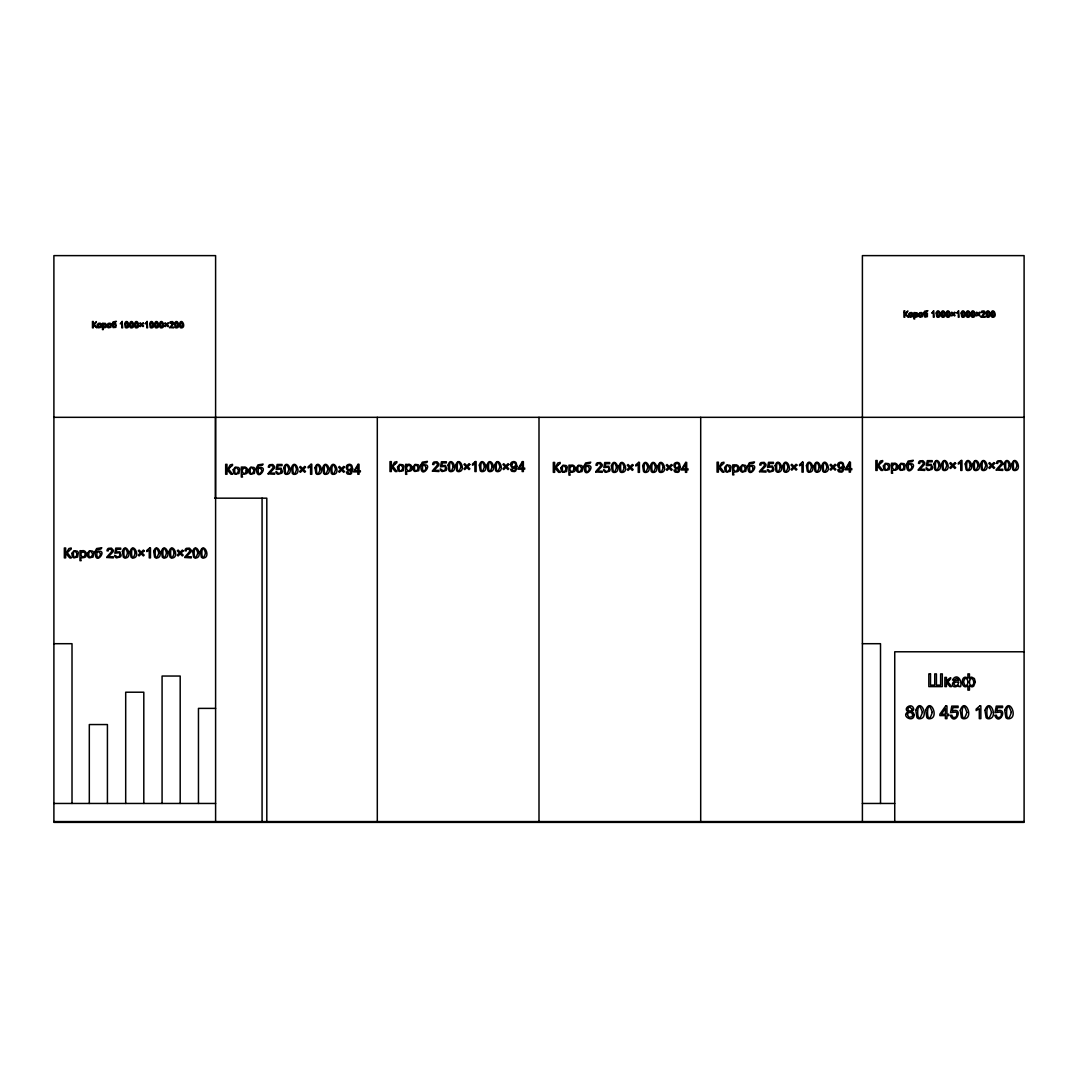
<?xml version="1.0" encoding="UTF-8"?>
<svg xmlns="http://www.w3.org/2000/svg" width="1078" height="1078" viewBox="0 0 1078 1078"><rect width="100%" height="100%" fill="white"/><g stroke="black" fill="none" stroke-linecap="round" stroke-linejoin="round"><path stroke-width="1.5" d="M53.9 417.321L1024.1 417.321M214.63 498.171L266.805 498.171L266.805 821.571M53.9 643.701L72.01 643.701L72.01 803.46M862.4 643.701L880.51 643.701L880.51 803.46M1024.1 651.786L894.74 651.786L894.74 821.571M215.6 708.381L198.46 708.381L198.46 803.46M53.9 803.46L215.6 803.46M862.4 803.46L894.673 803.46M53.9 821.571L1024.1 821.571M81.941 556.693C77.737 550.588 88.409 550.521 84.097 556.679A1.684 1.684 0 0 1 81.955 556.693M862.4 821.571L862.4 255.621L1024.1 255.621L1024.1 822.379L53.9 822.379L53.9 255.621L215.6 255.621L215.6 821.571M700.7 417.321L700.7 821.571M539 417.321L539 821.571M377.3 417.321L377.3 821.571M262.075 498.171L262.075 821.571M215.438 417.563L215.438 498.413M180.188 803.46L180.188 676.041L162.077 676.041L162.077 803.46M143.805 803.46L143.805 692.211L125.695 692.211L125.695 803.46M107.423 803.46L107.423 724.551L89.312 724.551L89.312 803.46M958.544 680.353C950.459 679.234 950.378 690.634 958.665 685.473L958.975 686.605L960.606 686.605C962.465 680.568 957.021 672.362 952.4 680.029L953.922 680.231L956.321 678.48L958.099 679.005L958.544 680.353M127.972 324.721C125.291 333.183 125.304 316.245 127.972 324.721M132.917 324.721C130.236 333.183 130.236 316.245 132.917 324.721M127.554 553.001C122.649 568.605 122.69 537.41 127.554 553.001M137.849 324.721C135.168 333.183 135.181 316.245 137.849 324.721M135.276 553.001C130.371 568.605 130.411 537.41 135.276 553.001M152.928 324.721C150.246 333.183 150.246 316.245 152.928 324.721M157.86 324.721C155.178 333.183 155.192 316.245 157.86 324.721M162.805 324.721C160.123 333.183 160.137 316.245 162.805 324.721M158.816 553.001C153.925 568.605 153.952 537.41 158.816 553.001M166.538 553.001C161.646 568.605 161.673 537.41 166.538 553.001M177.87 324.721C175.188 333.183 175.202 316.245 177.87 324.721M174.259 553.001C169.354 568.605 169.394 537.41 174.259 553.001M182.815 324.721C180.134 333.183 180.147 316.245 182.815 324.721M197.813 553.001C192.908 568.605 192.935 537.41 197.813 553.001M205.534 553.001C200.629 568.605 200.656 537.41 205.534 553.001M288.877 469.375C283.972 484.965 284.013 453.771 288.877 469.375M296.598 469.375C291.693 484.965 291.734 453.771 296.598 469.375M320.139 469.375C315.248 484.965 315.275 453.771 320.139 469.375M327.86 469.375C322.969 484.965 322.996 453.771 327.86 469.375M335.581 469.375C330.69 484.965 330.717 453.771 335.581 469.375M453.205 466.653C448.3 482.243 448.34 451.049 453.205 466.653M460.926 466.653C456.021 482.243 456.061 451.049 460.926 466.653M484.467 466.653C479.575 482.243 479.602 451.049 484.467 466.653M492.188 466.653C487.296 482.243 487.323 451.049 492.188 466.653M499.909 466.653C495.004 482.243 495.045 451.049 499.909 466.653M616.522 467.434C611.617 483.038 611.657 451.83 616.522 467.434M624.243 467.434C619.338 483.038 619.365 451.83 624.243 467.434M647.784 467.434C642.879 483.038 642.919 451.83 647.784 467.434M655.505 467.434C650.6 483.038 650.64 451.83 655.505 467.434M663.226 467.434C658.321 483.038 658.362 451.83 663.226 467.434M780.283 467.219C775.378 482.809 775.405 451.615 780.283 467.219M788.005 467.219C783.1 482.809 783.127 451.615 788.005 467.219M811.545 467.219C806.64 482.809 806.681 451.615 811.545 467.219M819.267 467.219C814.362 482.809 814.402 451.615 819.267 467.219M826.988 467.219C822.083 482.809 822.123 451.615 826.988 467.219M922.377 712.383C916.111 732.339 916.152 692.413 922.377 712.383M939.464 314.062C936.782 322.524 936.795 305.586 939.464 314.062M939.059 465.548C934.154 481.138 934.181 449.944 939.059 465.548M944.409 314.062C941.727 322.524 941.741 305.586 944.409 314.062M932.268 712.383C925.989 732.339 926.029 692.413 932.268 712.383M949.354 314.062C946.673 322.524 946.673 305.586 949.354 314.062M946.767 465.548C941.876 481.138 941.902 449.944 946.767 465.548M964.419 314.062C961.738 322.524 961.751 305.586 964.419 314.062M969.365 314.062C966.683 322.524 966.683 305.586 969.365 314.062M974.31 314.062C971.615 322.524 971.628 305.586 974.31 314.062M970.321 465.548C965.416 481.138 965.457 449.944 970.321 465.548M966.845 712.383C960.565 732.339 960.619 692.413 966.845 712.383M978.042 465.548C973.138 481.138 973.164 449.944 978.042 465.548M989.375 314.062C986.693 322.524 986.707 305.586 989.375 314.062M985.764 465.548C980.859 481.138 980.886 449.944 985.764 465.548M994.32 314.062C991.639 322.524 991.639 305.586 994.32 314.062M991.544 712.383C985.279 732.339 985.319 692.413 991.544 712.383M1009.304 465.548C1004.4 481.138 1004.44 449.944 1009.304 465.548M1017.026 465.548C1012.121 481.138 1012.161 449.944 1017.026 465.548M1011.312 712.383C1005.033 732.339 1005.073 692.413 1011.312 712.383M95.187 551.491C94.527 568.753 110.118 546.923 96.171 552.084C95.349 547.718 101.319 550.791 101.777 547.745L96.629 548.527L95.187 551.491M112.193 323.737L113.096 327.577L115.872 327.335L115.898 323.872L112.88 323.535L116.411 321.352L113.123 321.85L112.193 323.737M256.51 467.852C255.85 485.113 271.44 463.284 257.494 468.445C256.672 464.079 262.641 467.151 263.099 464.106L257.952 464.887L256.51 467.852M420.838 465.13C420.177 482.392 435.768 460.562 421.808 465.723C420.999 461.357 426.969 464.429 427.414 461.384L422.28 462.166L420.838 465.13M584.141 465.925C583.494 483.187 599.085 461.357 585.125 466.518C584.316 462.152 590.286 465.224 590.731 462.179L585.597 462.947L584.141 465.925M747.903 465.696C747.256 482.971 762.847 461.141 748.887 466.289C748.078 461.936 754.048 464.995 754.492 461.963L749.358 462.731L747.903 465.696M906.679 464.025C906.032 481.3 921.609 459.471 907.663 464.618C906.841 460.252 912.81 463.324 913.268 460.279L908.134 461.061L906.679 464.025M923.698 313.092L924.601 316.932L927.363 316.676L927.403 313.213L924.372 312.876L927.915 310.693L924.628 311.192L923.698 313.092M105.671 325.516C103.016 331.445 102.989 319.708 105.671 325.516M246.31 470.614L245.42 473.04A1.684 1.684 0 0 1 244.329 473.431A1.657 1.657 0 0 1 243.264 473.053C239.693 470.008 246.242 464.941 246.31 470.614M410.637 467.892L409.748 470.318A1.684 1.684 0 0 1 407.605 470.331C404.007 467.313 410.57 462.206 410.637 467.892M573.941 468.674L573.065 471.113A1.684 1.684 0 0 1 570.922 471.126C567.324 468.095 573.887 463.001 573.941 468.674M737.702 468.458L736.826 470.897A1.684 1.684 0 0 1 735.735 471.275A1.657 1.657 0 0 1 734.67 470.911C731.1 467.865 737.635 462.785 737.702 468.458M896.478 466.787L895.589 469.213A1.684 1.684 0 0 1 893.446 469.226C889.862 466.208 896.411 461.101 896.478 466.787M917.162 314.857C914.508 320.799 914.481 309.049 917.162 314.857M77.293 554.267C72.186 565.02 71.943 543.73 77.293 554.267M100.753 325.529C97.896 331.472 97.761 319.694 100.753 325.529M92.735 554.267C87.628 565.02 87.385 543.73 92.735 554.267M110.63 325.529C107.787 331.472 107.638 319.694 110.63 325.529M124.684 323.696L125.25 327.294A1.684 1.684 0 0 0 126.261 327.914C131.988 328.103 126.773 316.851 124.684 323.696M129.63 323.696L130.195 327.294A1.684 1.684 0 0 0 131.206 327.914C136.933 328.103 131.718 316.851 129.63 323.696M134.561 323.696L135.141 327.294A1.684 1.684 0 0 0 136.151 327.914C141.878 328.103 136.65 316.851 134.561 323.696M122.42 551.41L123.31 557.043A2.628 2.628 0 0 0 124.886 558.013C133.834 558.296 125.681 540.711 122.42 551.41M130.142 551.41L131.031 557.043A2.628 2.628 0 0 0 132.607 558.013C141.555 558.296 133.403 540.711 130.142 551.41M149.64 323.696L150.206 327.294A1.684 1.684 0 0 0 151.216 327.914C156.943 328.103 151.728 316.851 149.64 323.696M154.585 323.696L155.151 327.294A1.684 1.684 0 0 0 156.162 327.914C161.889 328.103 156.66 316.851 154.585 323.696M159.517 323.696L160.096 327.294A1.684 1.684 0 0 0 161.094 327.914C166.82 328.103 161.606 316.851 159.517 323.696M153.682 551.41L154.585 557.043A2.628 2.628 0 0 0 156.162 558.013C165.109 558.296 156.943 540.711 153.682 551.41M161.404 551.41L162.293 557.043A2.628 2.628 0 0 0 163.883 558.013C172.83 558.296 164.665 540.711 161.404 551.41M174.596 323.696L175.162 327.294A1.684 1.684 0 0 0 176.172 327.914C181.899 328.103 176.684 316.851 174.596 323.696M179.527 323.696L180.107 327.294A1.684 1.684 0 0 0 181.117 327.914C186.831 328.103 181.616 316.851 179.527 323.696M169.125 551.41L170.014 557.043A2.628 2.628 0 0 0 171.591 558.013C180.538 558.296 172.386 540.711 169.125 551.41M192.679 551.41L193.568 557.043A2.628 2.628 0 0 0 195.145 558.013C204.092 558.296 195.94 540.711 192.679 551.41M200.4 551.41L201.29 557.043A2.628 2.628 0 0 0 202.866 558.013C211.814 558.296 203.661 540.711 200.4 551.41M238.615 470.628C233.508 481.381 233.266 460.09 238.615 470.628M254.058 470.628C248.951 481.381 248.708 460.09 254.058 470.628M283.743 467.785L284.632 473.404A2.628 2.628 0 0 0 286.209 474.374C295.156 474.657 287.004 457.072 283.743 467.785M291.464 467.785L292.354 473.404A2.628 2.628 0 0 0 293.93 474.374C302.878 474.657 294.725 457.072 291.464 467.785M315.005 467.785L315.908 473.404A2.628 2.628 0 0 0 317.484 474.374C326.432 474.657 318.279 457.072 315.005 467.785M322.726 467.785L323.629 473.404A2.628 2.628 0 0 0 325.206 474.374C334.153 474.657 325.987 457.072 322.726 467.785M330.447 467.785L331.337 473.404A2.628 2.628 0 0 0 332.927 474.374C341.861 474.657 333.708 457.072 330.447 467.785M402.943 467.906C397.836 478.659 397.593 457.368 402.943 467.906M418.385 467.906C413.278 478.659 413.036 457.368 418.385 467.906M448.071 465.063L448.96 470.682A2.628 2.628 0 0 0 450.537 471.652C459.484 471.935 451.332 454.35 448.071 465.063M455.792 465.063L456.681 470.682A2.628 2.628 0 0 0 458.258 471.652C467.205 471.935 459.053 454.35 455.792 465.063M479.333 465.063L480.222 470.682A2.628 2.628 0 0 0 481.812 471.652C490.759 471.935 482.594 454.35 479.333 465.063M487.054 465.063L487.943 470.682A2.628 2.628 0 0 0 489.52 471.652C498.467 471.935 490.315 454.35 487.054 465.063M494.775 465.063L495.664 470.682A2.628 2.628 0 0 0 497.241 471.652C506.188 471.935 498.036 454.35 494.775 465.063M566.26 468.701C561.153 479.454 560.91 458.163 566.26 468.701M581.702 468.701C576.595 479.454 576.353 458.163 581.702 468.701M611.388 465.844L612.277 471.477A2.628 2.628 0 0 0 613.854 472.447C622.801 472.73 614.649 455.145 611.388 465.844M619.109 465.844L619.998 471.477A2.628 2.628 0 0 0 621.575 472.447C630.522 472.73 622.37 455.145 619.109 465.844M642.65 465.844L643.539 471.477A2.628 2.628 0 0 0 645.116 472.447C654.063 472.73 645.911 455.145 642.65 465.844M650.371 465.844L651.26 471.477A2.628 2.628 0 0 0 652.837 472.447C661.784 472.73 653.632 455.145 650.371 465.844M658.092 465.844L658.981 471.477A2.628 2.628 0 0 0 660.558 472.447C669.505 472.73 661.353 455.145 658.092 465.844M730.022 468.485C724.915 479.225 724.672 457.934 730.022 468.485M745.464 468.485C740.357 479.225 740.114 457.934 745.464 468.485M775.149 465.629L776.039 471.261A2.628 2.628 0 0 0 777.615 472.218C786.563 472.501 778.41 454.929 775.149 465.629M782.871 465.629L783.76 471.261A2.628 2.628 0 0 0 785.336 472.218C794.284 472.501 786.131 454.929 782.871 465.629M806.411 465.629L807.301 471.261A2.628 2.628 0 0 0 808.877 472.218C817.825 472.501 809.672 454.929 806.411 465.629M814.133 465.629L815.022 471.261A2.628 2.628 0 0 0 816.598 472.218C825.546 472.501 817.394 454.929 814.133 465.629M821.854 465.629L822.743 471.261A2.628 2.628 0 0 0 824.32 472.218C833.267 472.501 825.115 454.929 821.854 465.629M888.798 466.801C883.69 477.554 883.448 456.264 888.798 466.801M912.244 314.87C909.401 320.813 909.253 309.049 912.244 314.87M904.24 466.801C899.133 477.554 898.89 456.264 904.24 466.801M922.121 314.87C919.278 320.813 919.143 309.049 922.121 314.87M936.189 313.038L936.755 316.649A1.684 1.684 0 0 0 937.766 317.269C943.493 317.444 938.278 306.192 936.189 313.038M915.815 710.348L916.947 717.557A3.355 3.355 0 0 0 918.968 718.783C930.341 719.269 920.518 696.011 915.815 710.348M941.121 313.038L941.7 316.649A1.684 1.684 0 0 0 942.711 317.269C948.424 317.444 943.21 306.192 941.121 313.038M933.912 463.958L934.815 469.59A2.628 2.628 0 0 0 936.391 470.547C945.339 470.83 937.186 453.245 933.912 463.958M946.066 313.038L946.632 316.649A1.684 1.684 0 0 0 947.643 317.269C953.37 317.444 948.155 306.192 946.066 313.038M925.692 710.348L926.837 717.557A3.355 3.355 0 0 0 928.845 718.783C940.232 719.269 930.395 696.011 925.692 710.348M941.633 463.958L942.536 469.59A2.628 2.628 0 0 0 944.112 470.547C953.06 470.83 944.894 453.245 941.633 463.958M961.131 313.038L961.711 316.649A1.684 1.684 0 0 0 962.721 317.269C968.448 317.444 963.22 306.192 961.131 313.038M966.077 313.038L966.643 316.649A1.684 1.684 0 0 0 967.653 317.269C973.38 317.444 968.165 306.192 966.077 313.038M971.022 313.038L971.588 316.649A1.684 1.684 0 0 0 972.599 317.269C978.325 317.444 973.111 306.192 971.022 313.038M965.187 463.958L966.077 469.59A2.628 2.628 0 0 0 967.653 470.547C976.601 470.83 968.448 453.245 965.187 463.958M972.908 463.958L973.798 469.59A2.628 2.628 0 0 0 975.374 470.547C984.322 470.83 976.169 453.245 972.908 463.958M960.269 710.348L961.414 717.557A3.355 3.355 0 0 0 963.436 718.783C974.808 719.269 964.972 696.011 960.269 710.348M986.087 313.038L986.653 316.649A1.684 1.684 0 0 0 987.664 317.269C993.39 317.444 988.176 306.192 986.087 313.038M980.63 463.958L981.519 469.59A2.628 2.628 0 0 0 983.096 470.547C992.043 470.83 983.891 453.245 980.63 463.958M991.032 313.038L991.598 316.649A1.684 1.684 0 0 0 992.609 317.269C998.336 317.444 993.121 306.192 991.032 313.038M984.969 710.348L986.114 717.557A3.355 3.355 0 0 0 988.135 718.783C999.508 719.269 989.671 696.011 984.969 710.348M1004.17 463.958L1005.06 469.59A2.628 2.628 0 0 0 1006.636 470.547C1015.584 470.83 1007.431 453.245 1004.17 463.958M1011.892 463.958L1012.781 469.59A2.628 2.628 0 0 0 1014.358 470.547C1023.305 470.83 1015.153 453.245 1011.892 463.958M1004.736 710.348L1005.882 717.557A3.355 3.355 0 0 0 1007.903 718.783C1019.276 719.269 1009.439 696.011 1004.736 710.348M100.631 554.281C95.794 564.899 95.336 544.188 100.631 554.281M115.683 325.529C113.001 331.418 112.718 319.977 115.683 325.529M261.954 470.641C257.116 481.273 256.658 460.562 261.954 470.641M426.282 467.919C421.444 478.551 420.986 457.84 426.282 467.919M589.599 468.714C584.761 479.333 584.303 458.622 589.599 468.714M753.36 468.499C748.523 479.117 748.065 458.406 753.36 468.499M912.136 466.814C907.299 477.446 906.827 456.735 912.136 466.814M927.174 314.87C924.493 320.759 924.223 309.319 927.174 314.87M352.722 469.092L351.455 473.525A3.045 3.045 0 0 1 350.188 474.293L347.655 474.077A2.452 2.452 0 0 1 346.671 473.013L346.375 471.975L347.547 471.868L349.191 473.431A1.873 1.873 0 0 0 350.566 472.878L351.118 471.989A6.091 6.091 0 0 0 351.509 469.833C347.898 474.28 343.006 464.739 349.312 464.295A3.18 3.18 0 0 1 351.792 465.453L352.722 469.092M517.049 466.383L515.783 470.803A3.045 3.045 0 0 1 514.516 471.571L511.983 471.356A2.452 2.452 0 0 1 510.999 470.291L510.702 469.253L511.875 469.146L513.519 470.709A1.873 1.873 0 0 0 514.893 470.156L515.446 469.267A6.091 6.091 0 0 0 515.836 467.111C512.225 471.558 507.334 462.017 513.64 461.573A3.18 3.18 0 0 1 516.119 462.731L517.049 466.383M680.366 467.165L679.1 471.598A3.045 3.045 0 0 1 677.833 472.366L675.3 472.151A2.452 2.452 0 0 1 674.302 471.086L674.006 470.048L675.192 469.941L676.836 471.504A1.873 1.873 0 0 0 678.21 470.951L678.763 470.062A6.091 6.091 0 0 0 679.153 467.906C675.542 472.353 670.651 462.812 676.957 462.368A3.18 3.18 0 0 1 679.436 463.513L680.366 467.165M844.128 466.949L842.861 471.369A3.045 3.045 0 0 1 841.595 472.137L839.061 471.921A2.452 2.452 0 0 1 838.064 470.857L837.768 469.819L838.94 469.712L840.597 471.288A1.873 1.873 0 0 0 841.958 470.722L842.524 469.833A6.091 6.091 0 0 0 842.915 467.69C839.304 472.124 834.412 462.583 840.719 462.139A3.18 3.18 0 0 1 843.198 463.297L844.128 466.949M975.334 681.997L973.757 686.066A3.005 3.005 0 0 1 971.736 686.821L969.459 685.81L969.459 690.136L967.896 690.136L967.896 685.81C960.323 691.146 960.431 672.672 967.896 678.291L967.896 673.885L969.459 673.885L969.459 678.291L969.971 677.806A2.884 2.884 0 0 1 971.777 677.186L974.377 678.547L975.334 681.997M106.762 557.474L113.298 557.905L113.298 556.733L108.42 556.733L113.042 551.855A2.978 2.978 0 0 0 113.23 550.13L111.465 548.123L108.393 548.338A2.614 2.614 0 0 0 107.274 549.564L106.965 550.804L108.218 550.939L108.352 550.103A1.711 1.711 0 0 1 109.363 549.079C115.818 549.713 107.76 554.793 106.762 557.474M169.515 327.577L173.693 327.847L173.693 327.106L170.58 327.106L173.531 323.979A1.9 1.9 0 0 0 173.652 322.874L172.52 321.594L170.553 321.729A1.671 1.671 0 0 0 169.839 322.511L170.445 323.387C173.827 319.87 172.143 326.297 169.515 327.577M184.742 557.474L191.278 557.905L191.278 556.733L186.4 556.733L191.022 551.855A2.978 2.978 0 0 0 191.21 550.13L189.445 548.123L186.359 548.338A2.614 2.614 0 0 0 185.241 549.564L184.944 550.804L186.198 550.939L186.332 550.103A1.711 1.711 0 0 1 187.343 549.079C193.797 549.713 185.726 554.793 184.742 557.474M268.085 473.835L274.62 474.266L274.62 473.094L269.756 473.094L274.364 468.229A2.978 2.978 0 0 0 274.553 466.491L272.788 464.497L269.716 464.712A2.614 2.614 0 0 0 268.597 465.925L268.287 467.165L269.54 467.3L269.675 466.464A1.711 1.711 0 0 1 270.686 465.44C277.14 466.073 269.082 471.153 268.085 473.835M432.413 471.113L438.948 471.544L438.948 470.372L434.07 470.372L438.692 465.507A2.978 2.978 0 0 0 438.881 463.769L437.116 461.775L434.043 461.99A2.614 2.614 0 0 0 432.925 463.203L432.615 464.443L433.868 464.578L434.003 463.742A1.711 1.711 0 0 1 435.013 462.718C441.468 463.351 433.41 468.431 432.413 471.113M595.73 471.908L602.265 472.339L602.265 471.167L597.387 471.167L602.009 466.289A2.978 2.978 0 0 0 602.198 464.564L600.433 462.556L597.36 462.772A2.614 2.614 0 0 0 596.228 463.998L595.932 465.238L597.185 465.373L597.32 464.537A1.711 1.711 0 0 1 598.33 463.5C604.785 464.146 596.713 469.226 595.73 471.908M759.491 471.692L766.027 472.124L766.027 470.951L761.149 470.951L765.771 466.073A2.978 2.978 0 0 0 765.959 464.335L764.194 462.341L761.108 462.556A2.614 2.614 0 0 0 759.99 463.783L759.694 465.009L760.947 465.144L761.081 464.308A1.711 1.711 0 0 1 762.092 463.284C768.547 463.931 760.475 469.011 759.491 471.692M918.254 470.008L924.803 470.439L924.803 469.267L919.925 469.267L924.547 464.402A2.978 2.978 0 0 0 924.735 462.664L922.97 460.67L919.884 460.885A2.614 2.614 0 0 0 918.766 462.112L918.456 463.338L919.709 463.473L919.857 462.637A1.711 1.711 0 0 1 920.868 461.613C927.309 462.246 919.251 467.34 918.254 470.008M981.007 316.919L985.198 317.202L985.198 316.447L982.071 316.447L985.022 313.334A1.9 1.9 0 0 0 985.157 312.216L984.025 310.936L982.045 311.07A1.671 1.671 0 0 0 981.33 311.865L981.937 312.728C985.319 309.211 983.648 315.652 981.007 316.919M996.234 470.008L1002.769 470.439L1002.769 469.267L997.905 469.267L1002.513 464.402A2.978 2.978 0 0 0 1002.715 462.664L1000.95 460.67L997.864 460.885A2.614 2.614 0 0 0 996.746 462.112L996.436 463.338L997.689 463.473L997.824 462.637A1.711 1.711 0 0 1 998.848 461.613C1005.289 462.246 997.231 467.34 996.234 470.008M958.544 682.563C957.143 689.987 949.017 681.592 958.544 681.983L958.544 682.563M119.901 554.644L119.294 556.41L117.798 557.07A1.792 1.792 0 0 1 116.128 556.019L114.605 555.305L115.211 556.908A2.884 2.884 0 0 0 116.572 557.892L120.413 556.868A3.517 3.517 0 0 0 121.14 555.197L119.833 551.828L116.222 551.949L116.761 549.268L120.723 549.268L120.723 548.109L115.791 548.109L114.82 553.216L118.998 552.731A1.954 1.954 0 0 1 119.752 553.715L119.901 554.644M281.223 471.005L280.617 472.77L279.121 473.431A1.792 1.792 0 0 1 277.45 472.38L275.928 471.665L276.534 473.269A2.884 2.884 0 0 0 277.895 474.253L281.735 473.229A3.517 3.517 0 0 0 282.476 471.558L281.156 468.189L277.558 468.31L278.084 465.629L282.059 465.629L282.059 464.47L277.113 464.47L276.143 469.577L280.32 469.105A1.954 1.954 0 0 1 281.075 470.075L281.223 471.005M445.551 468.283L444.944 470.048L443.449 470.709A1.792 1.792 0 0 1 441.778 469.658L440.255 468.943L440.848 470.547A2.884 2.884 0 0 0 442.223 471.531L446.063 470.507A3.517 3.517 0 0 0 446.791 468.836L445.483 465.467L441.872 465.588L442.411 462.907L446.373 462.907L446.373 461.748L441.441 461.748L440.471 466.855L444.648 466.383A1.954 1.954 0 0 1 445.403 467.353L445.551 468.283M608.868 469.078L608.261 470.843L606.766 471.504A1.792 1.792 0 0 1 605.095 470.453L603.572 469.738L604.165 471.342A2.884 2.884 0 0 0 605.54 472.326L609.38 471.302A3.517 3.517 0 0 0 610.108 469.617L608.8 466.262L605.189 466.37L605.728 463.702L609.69 463.702L609.69 462.543L604.758 462.543L603.788 467.65L607.965 467.165A1.954 1.954 0 0 1 608.72 468.148L608.868 469.078M772.63 468.863L772.023 470.614L770.527 471.288A1.792 1.792 0 0 1 768.857 470.224L767.334 469.509L767.927 471.113A2.884 2.884 0 0 0 769.301 472.097L773.142 471.086A3.517 3.517 0 0 0 773.869 469.402L772.562 466.033L768.951 466.154L769.49 463.486L773.452 463.486L773.452 462.314L768.52 462.314L767.549 467.421L771.727 466.949A1.954 1.954 0 0 1 772.481 467.919L772.63 468.863M931.405 467.192L930.786 468.943L929.303 469.617A1.792 1.792 0 0 1 927.619 468.553L926.11 467.839L926.703 469.442A2.884 2.884 0 0 0 928.064 470.426L931.904 469.415A3.517 3.517 0 0 0 932.645 467.731L931.325 464.362L927.727 464.483L928.266 461.815L932.227 461.815L932.227 460.643L927.282 460.643L926.325 465.75L930.503 465.278A1.954 1.954 0 0 1 931.257 466.248L931.405 467.192M957.048 714.485L956.267 716.735L954.367 717.584A2.304 2.304 0 0 1 952.211 716.237L951.914 715.186L950.27 715.32C954.973 726.99 964.352 706.764 952.346 711.022L953.033 707.599L958.113 707.599L958.113 706.103L951.78 706.103L950.553 712.639L955.903 712.032A2.493 2.493 0 0 1 956.86 713.286L957.048 714.485M1001.516 714.485L1000.734 716.735L998.821 717.584A2.304 2.304 0 0 1 996.678 716.237L996.382 715.186L994.738 715.32C999.427 726.99 1008.819 706.764 996.813 711.022L997.5 707.599L1002.58 707.599L1002.58 706.103L996.247 706.103L995.021 712.639L1000.357 712.032A2.493 2.493 0 0 1 1001.327 713.286L1001.516 714.485M71.876 553.378L72.334 556.558A3.018 3.018 0 0 0 73.816 557.825L77.616 557.097L78.317 552.677A3.14 3.14 0 0 0 77.104 551.101L73.951 550.75L71.876 553.378M97.276 324.95L97.572 326.998A1.94 1.94 0 0 0 98.516 327.806L100.955 327.335L101.399 324.505A2.008 2.008 0 0 0 100.941 323.764A1.994 1.994 0 0 0 99.85 323.184L98.26 323.427L97.276 324.95M87.318 553.378L87.763 556.558A3.018 3.018 0 0 0 89.258 557.825L93.058 557.097L93.759 552.677A3.14 3.14 0 0 0 92.546 551.101L89.393 550.75L87.318 553.378M107.153 324.95L107.45 326.998A1.94 1.94 0 0 0 108.406 327.806L110.832 327.335L111.277 324.505A2.008 2.008 0 0 0 110.832 323.764A1.994 1.994 0 0 0 109.727 323.184L108.137 323.427L107.153 324.95M233.198 469.738L233.656 472.919A3.018 3.018 0 0 0 235.139 474.185L238.939 473.458L239.639 469.038A3.14 3.14 0 0 0 238.427 467.461L235.273 467.111L233.198 469.738M248.641 469.738L249.099 472.919A3.018 3.018 0 0 0 250.581 474.185L254.381 473.458L255.082 469.038A3.14 3.14 0 0 0 253.869 467.461L250.716 467.111L248.641 469.738M347.48 467.178C347.412 473.215 354.837 466.72 349.461 465.305A1.779 1.779 0 0 0 348.356 465.683L347.48 467.178M397.526 467.017L397.984 470.21A3.018 3.018 0 0 0 399.466 471.463L403.266 470.736L403.967 466.316A3.14 3.14 0 0 0 402.754 464.739L399.601 464.389L397.526 467.017M412.968 467.017L413.413 470.21A3.018 3.018 0 0 0 414.909 471.463L418.709 470.736L419.409 466.316A3.14 3.14 0 0 0 418.197 464.739L415.03 464.389L412.968 467.017M511.807 464.456C511.74 470.493 519.165 463.998 513.788 462.583A1.779 1.779 0 0 0 512.683 462.961L511.807 464.456M560.843 467.812L561.288 470.992A3.018 3.018 0 0 0 562.783 472.258L566.583 471.531L567.284 467.111A3.14 3.14 0 0 0 566.071 465.521L562.918 465.184L560.843 467.812M576.285 467.812L576.73 470.992A3.018 3.018 0 0 0 578.226 472.258L582.026 471.531L582.713 467.111A3.14 3.14 0 0 0 581.514 465.521L578.347 465.184L576.285 467.812M675.124 465.251C675.057 471.288 682.468 464.793 677.105 463.378A1.779 1.779 0 0 0 676 463.742L675.124 465.251M724.605 467.582L725.049 470.776A3.018 3.018 0 0 0 726.545 472.043L730.345 471.315L731.046 466.895A3.14 3.14 0 0 0 729.833 465.305L726.666 464.955L724.605 467.582M740.047 467.582L740.492 470.776A3.018 3.018 0 0 0 741.974 472.043L745.787 471.315L746.475 466.895A3.14 3.14 0 0 0 745.262 465.305L742.109 464.955L740.047 467.582M838.886 465.036C838.819 471.059 846.23 464.564 840.867 463.149A1.779 1.779 0 0 0 839.762 463.527L838.886 465.036M883.367 465.912L883.825 469.105A3.018 3.018 0 0 0 885.307 470.372L889.121 469.644L889.808 465.211A3.14 3.14 0 0 0 888.595 463.634L885.442 463.284L883.367 465.912M908.781 314.291L909.064 316.339A1.94 1.94 0 0 0 910.021 317.148L912.446 316.676L912.891 313.846A1.994 1.994 0 0 0 911.341 312.526L909.751 312.768L908.781 314.291M898.809 465.912L899.268 469.105A3.018 3.018 0 0 0 900.75 470.372L904.563 469.644L905.25 465.211A3.14 3.14 0 0 0 904.038 463.634L900.885 463.284L898.809 465.912M918.658 314.291L918.955 316.339A1.94 1.94 0 0 0 919.898 317.148L922.337 316.676L922.781 313.846A1.994 1.994 0 0 0 921.232 312.526L919.642 312.768L918.658 314.291M967.909 682.118L967.411 684.678L965.888 685.527A1.886 1.886 0 0 1 964.608 685.042L963.611 681.862L964.54 678.965A1.738 1.738 0 0 1 965.78 678.466L967.384 679.383L967.909 682.118M969.58 680.474L969.594 683.775L970.672 685.365C976.695 686.632 972.504 673.71 969.58 680.474M907.447 714.458L908.66 717.247L911.853 716.87A2.385 2.385 0 0 0 912.527 715.563L912.527 714.498A2.493 2.493 0 0 0 910.492 712.477L909.428 712.477A2.399 2.399 0 0 0 908.121 713.164A2.412 2.412 0 0 0 907.447 714.458M914.171 715.024C913.686 723.351 900.197 715.846 908.215 711.763C902.434 708.812 911.179 702.56 913.403 707.923A3.221 3.221 0 0 1 913.538 710.038L911.786 711.763L913.565 712.989L914.171 715.024M106.466 325.516C106.965 329.45 101.521 326.041 103.245 329.612L102.464 329.612L102.464 323.238L105.55 323.44L106.466 325.516M86.227 554.254C87.008 560.398 78.505 555.089 81.2 560.668L79.974 560.668L79.974 550.71L81.093 550.71L81.093 551.64C82.858 549.106 86.739 551.464 86.227 554.254M247.549 470.614C248.331 476.759 239.828 471.45 242.523 477.028L241.297 477.028L241.297 467.07L242.415 467.07L242.415 468C244.18 465.467 248.061 467.825 247.549 470.614M411.877 467.892C412.658 474.037 404.156 468.728 406.851 474.307L405.624 474.307L405.624 464.349L406.743 464.349L406.743 465.292C408.508 462.745 412.389 465.103 411.877 467.892M575.194 468.687C575.975 474.832 567.473 469.523 570.168 475.102L568.941 475.102L568.941 465.144L570.06 465.144L570.06 466.073C571.825 463.54 575.706 465.898 575.194 468.687M738.956 468.472C739.737 474.616 731.234 469.294 733.929 474.872L732.703 474.872L732.703 464.914L733.822 464.914L733.822 465.858C735.573 463.311 739.468 465.669 738.956 468.472M897.731 466.787C898.513 472.932 889.997 467.623 892.692 473.202L891.479 473.202L891.479 463.244L892.584 463.244L892.584 464.187C894.349 461.64 898.243 463.998 897.731 466.787M917.957 314.857C918.469 318.792 913.012 315.396 914.737 318.967L913.969 318.967L913.969 312.593L917.055 312.795L917.957 314.857M912.042 709.203C912.028 712.288 906.827 711.264 908.053 708.367A2.048 2.048 0 0 1 909.98 707.168L912.042 709.203M949.502 680.002L947.939 681.875L951.618 686.605L949.907 686.605L946.43 682.347L946.43 686.605L944.867 686.605L944.867 677.388L946.43 677.388L946.43 681.377C948.236 678.709 953.235 675.475 949.502 680.002M95.457 323.238L94.379 324.599L96.912 327.847L93.301 324.882L93.301 327.847L92.465 327.847L92.465 321.487L93.301 321.487C91.455 328.399 99.014 317.687 95.457 323.238M69.019 550.71L67.348 552.825L71.296 557.905L69.666 557.905L65.664 553.257L65.664 557.905L64.343 557.905L64.343 547.974L65.664 547.974L65.664 552.327L66.93 551.976L68.871 548.54L71.202 547.974L71.202 549.12L69.019 550.71M230.355 467.07L228.671 469.186L232.619 474.266L230.988 474.266L226.986 469.617L226.986 474.266L225.666 474.266L225.666 464.335L226.986 464.335L226.986 468.687L228.253 468.337L230.193 464.901L232.525 464.335L232.525 465.48L230.355 467.07M394.669 464.349L392.998 466.464L396.947 471.544L395.316 471.544L391.314 466.895L391.314 471.544L389.993 471.544L389.993 461.613L391.314 461.613L391.314 465.965L392.581 465.615L394.521 462.192L396.852 461.613L396.852 462.758L394.669 464.349M557.986 465.144L556.315 467.259L560.264 472.339L558.633 472.339L554.631 467.69L554.631 472.339L553.31 472.339L553.31 462.408L554.631 462.408L554.631 466.761L555.898 466.41L557.838 462.974L560.169 462.408L560.169 463.553L557.986 465.144M721.748 464.914L720.077 467.03L724.025 472.124L722.395 472.124L718.393 467.475L718.393 472.124L717.072 472.124L717.072 462.179L718.393 462.179L718.393 466.531L719.659 466.181L721.6 462.758L723.931 462.192L723.931 463.324L721.748 464.914M906.948 312.593L905.884 313.941L908.404 317.202L904.806 314.224L904.806 317.202L903.957 317.202L903.957 310.841L904.806 310.841C902.946 317.74 910.519 307.028 906.948 312.593M880.524 463.244L878.853 465.359L882.788 470.439L881.157 470.439L877.155 465.79L877.155 470.439L875.848 470.439L875.848 460.508L877.155 460.508L877.155 464.861L878.435 464.51L880.376 461.088L882.693 460.522L882.693 461.654L880.524 463.244M122.124 321.46L120.291 323.818L121.841 322.874L121.841 327.847L122.622 327.847L122.124 321.46M147.08 321.46L145.234 323.818L146.797 322.874L146.797 327.847L147.578 327.847L147.08 321.46M149.68 547.934L146.81 550.427L146.81 551.599L149.249 550.13L149.249 557.905L150.475 557.905L150.475 547.934L149.68 547.934M311.003 464.295L308.133 466.787L308.133 467.96L310.572 466.491L310.572 474.266L311.798 474.266L311.798 464.295L311.003 464.295M475.331 461.573L472.46 464.066L472.46 465.238L474.899 463.769L474.899 471.544L476.126 471.544L476.126 461.573L475.331 461.573M638.648 462.368L635.777 464.861L635.777 466.033L638.216 464.564L638.216 472.339L639.443 472.339L639.443 462.368L638.648 462.368M802.409 462.139L799.539 464.631L799.539 465.817L801.978 464.349L801.978 472.124L803.204 472.124L803.204 462.139L802.409 462.139M933.629 310.814L931.783 313.159L933.346 312.216L933.346 317.202L934.127 317.202L933.629 310.814M958.571 310.814L956.738 313.159L958.302 312.216L958.302 317.202L959.083 317.202L958.571 310.814M961.185 460.468L958.315 462.961L958.315 464.146L960.754 462.678L960.754 470.439L961.967 470.439L961.967 460.468L961.185 460.468M979.848 705.888L976.169 709.081L976.169 710.591L979.296 708.704L979.296 718.649L980.859 718.649L980.859 705.888L979.848 705.888M357.815 466.289L354.702 470.776L357.815 470.776L357.815 466.289M522.143 463.567L519.03 468.054L522.143 468.054L522.143 463.567M685.46 464.362L682.347 468.849L685.46 468.849L685.46 464.362M849.221 464.146L846.109 468.62L849.221 468.62L849.221 464.146M945.393 708.448L941.417 714.175L945.393 714.175L945.393 708.448M358.044 464.335L353.503 471.894L357.815 471.894L357.815 474.266L359.041 474.266L359.041 471.894L360.375 471.894L360.375 470.776L359.041 470.776L359.041 464.335L358.044 464.335M522.372 461.613L517.831 469.173L522.143 469.173L522.143 471.544L523.369 471.544L523.369 469.173L524.703 469.173L524.703 468.054L523.369 468.054L523.369 461.613L522.372 461.613M685.689 462.408L681.148 469.968L685.46 469.968L685.46 472.339L686.686 472.339L686.686 469.968L688.02 469.968L688.02 468.849L686.686 468.849L686.686 462.408L685.689 462.408M849.451 462.179L844.909 469.738L849.221 469.738L849.221 472.124L850.448 472.124L850.448 469.738L851.782 469.738L851.782 468.62L850.448 468.62L850.448 462.179L849.451 462.179M945.689 705.942L939.881 714.175L939.881 715.603L945.393 715.603L945.393 718.649L946.956 718.649L946.956 715.603L948.68 715.603L948.68 714.175L946.956 714.175L946.956 705.942L945.689 705.942M143.549 323.346L142.202 324.707L143.563 326.068L143.037 326.594L141.676 325.233L140.302 326.607L139.776 326.082L141.151 324.707L139.79 323.346L140.315 322.821L141.676 324.182L143.037 322.821L143.549 323.346M168.505 323.346L167.157 324.707L168.518 326.068L167.979 326.594L166.618 325.233L165.257 326.607L164.732 326.082L166.093 324.707L164.732 323.346L165.271 322.821L166.632 324.182L167.979 322.821L168.505 323.346M144.183 550.871L142.067 552.987L144.196 555.116L143.374 555.952L141.245 553.822L139.102 555.952L138.28 555.13L140.423 553.001L138.294 550.871L139.116 550.049L141.245 552.179L143.374 550.049L144.183 550.871M183.166 550.871L181.05 552.987L183.179 555.116L182.357 555.952L180.228 553.822L178.099 555.952L177.277 555.13L179.406 553.001L177.277 550.871L178.113 550.049L180.228 552.179L182.357 550.049L183.166 550.871M305.505 467.232L303.39 469.361L305.519 471.49L304.697 472.312L302.568 470.183L300.425 472.312L299.603 471.504L301.746 469.361L299.617 467.232L300.439 466.41L302.568 468.539L304.697 466.41L305.505 467.232M344.488 467.232L342.373 469.361L344.502 471.49L343.68 472.312L341.551 470.183L339.422 472.312L338.6 471.504L340.729 469.361L338.6 467.232L339.435 466.41L341.564 468.539L343.68 466.41L344.488 467.232M469.833 464.51L467.717 466.639L469.846 468.768L469.024 469.59L466.895 467.461L464.753 469.59L463.931 468.782L466.073 466.639L463.944 464.51L464.766 463.688L466.895 465.817L469.024 463.688L469.833 464.51M508.816 464.51L506.7 466.639L508.829 468.768L508.007 469.59L505.878 467.461L503.736 469.59L502.927 468.782L505.056 466.639L502.927 464.51L503.749 463.688L505.878 465.817L508.007 463.688L508.816 464.51M633.15 465.305L631.034 467.421L633.163 469.55L632.328 470.385L630.199 468.256L628.07 470.385L627.248 469.563L629.39 467.434L627.261 465.305L628.083 464.483L630.212 466.612L632.328 464.483L633.15 465.305M672.133 465.305L670.017 467.421L672.146 469.55L671.324 470.385L669.195 468.256L667.053 470.385L666.244 469.563L668.373 467.434L666.244 465.305L667.066 464.483L669.195 466.612L671.324 464.483L672.133 465.305M796.911 465.09L794.796 467.205L796.925 469.334L796.09 470.156L793.96 468.027L791.831 470.17L791.009 469.348L793.152 467.205L791.023 465.09L791.845 464.254L793.974 466.383L796.09 464.268L796.911 465.09M955.054 312.701L953.693 314.048L955.068 315.409L954.529 315.948L953.168 314.587L951.807 315.948L951.281 315.423L952.642 314.062L951.281 312.701L951.807 312.162L953.168 313.523L954.529 312.175L955.054 312.701M980.01 312.701L978.649 314.048L980.01 315.409L979.484 315.948L978.123 314.587L976.749 315.948L976.237 315.423L977.598 314.062L976.237 312.701L976.762 312.162L978.123 313.523L979.484 312.175L980.01 312.701M835.895 465.09L833.779 467.205L835.908 469.334L835.086 470.156L832.957 468.027L830.815 470.17L829.993 469.348L832.135 467.205L830.006 465.09L830.828 464.254L832.957 466.383L835.086 464.268L835.895 465.09M955.674 463.405L953.558 465.534L955.687 467.663L954.865 468.485L952.736 466.356L950.607 468.499L949.785 467.677L951.914 465.534L949.785 463.405L950.621 462.583L952.75 464.712L954.865 462.583L955.674 463.405M994.671 463.405L992.555 465.534L994.684 467.663L993.849 468.485L991.72 466.356L989.591 468.499L988.769 467.677L990.911 465.534L988.782 463.405L989.604 462.583L991.733 464.712L993.849 462.583L994.671 463.405M930.503 673.885L928.818 673.885L928.818 686.605L942.32 686.605L942.32 673.885L940.636 673.885L940.636 685.109L936.418 685.109L936.418 673.885L934.734 673.885L934.734 685.109L930.503 685.109L930.503 673.885"/></g></svg>
